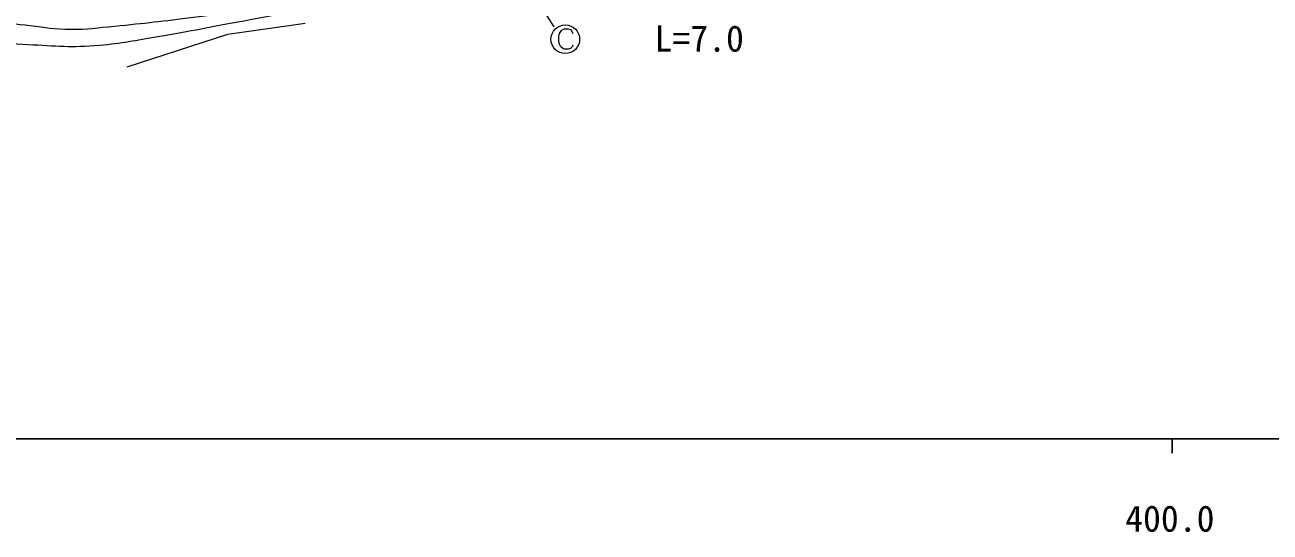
# Model space of a CAD drawing. Units: millimetres, scale not verified. Extents: x 40000 to 680000, y 20000 to 380000.
# Drawn here: x 387962 to 474841, y 198499 to 233914 of the extents above; entities that cross this region are included whole.
import ezdxf
from ezdxf.enums import TextEntityAlignment as Align

# ---------------------------------------------------------------- set-up
doc = ezdxf.new("R2010")
doc.units = ezdxf.units.MM
doc.header["$LTSCALE"] = 1000
for name, color, linetype, lineweight in [('M-STR-HTXT', 7, 'Continuous', 13), ('M-TTL-BAND', 7, 'Continuous', 25), ('M-WORK', 1, 'Continuous', 13)]:
    doc.layers.add(name, color=color, linetype=linetype, lineweight=lineweight)
doc.styles.add('ＭＳ ゴシック', font='')
doc.styles.get('ＭＳ ゴシック').set_extended_font_data('MS Gothic')

msp = doc.modelspace()

# ---------------------------------------------------------------- linework, layer by layer
at = {"layer": 'M-TTL-BAND'}
for p, q in [((40000, 205000), (579000, 205000)), ((468000, 205000), (468000, 204000))]:
    msp.add_line(p, q, dxfattribs=at)
at = {"layer": 'M-WORK'}
for p, q in [((411380, 255090), (424868, 233776)), ((402112, 233277), (407509, 234032)), ((395092, 230975), (402112, 233277)), ((425206, 233100), (425258, 233318)), ((425206, 232769), (425206, 233100)), ((425258, 233318), (425312, 233385)), ((425312, 233385), (425426, 233540)), ((425426, 233540), (425581, 233646)), ((425581, 233646), (425860, 233648)), ((425860, 233648), (426022, 233597)), ((426022, 233597), (426133, 233487)), ((426133, 233487), (426191, 233318)), ((425253, 232558), (425206, 232769)), ((425366, 232389), (425253, 232558)), ((425471, 232281), (425366, 232389)), ((425588, 232225), (425471, 232281)), ((425863, 232225), (425588, 232225)), ((426025, 232276), (425863, 232225)), ((426135, 232391), (426025, 232276)), ((426184, 232492), (426135, 232391))]:
    msp.add_line(p, q, dxfattribs=at)
msp.add_circle((425668, 232909), 1000, dxfattribs=at)
msp.add_circle((425668, 232909), 1000, dxfattribs=at)
for points, knots in [([(366149, 235183), (368423, 235374), (369051, 235419), (370914, 235485), (373055, 235561), (374260, 235623), (376398, 235485), (379169, 235307), (380689, 234884), (383441, 234512), (385345, 234254), (386410, 234087), (388319, 233869), (389425, 233743), (390043, 233615), (391155, 233604), (392355, 233592), (393024, 233716), (394218, 233831), (396371, 234038), (397576, 234176), (399721, 234452), (400874, 234600), (401518, 234700), (402670, 234855), (404836, 235147), (406063, 235219), (408217, 235586), (410116, 235910), (411223, 235963), (413048, 236582), (414255, 236991), (414835, 237458), (415997, 237981), (417466, 238642), (418310, 238965), (419817, 239532), (420503, 239790), (420884, 239953), (421594, 240137), (422363, 240336), (422661, 240367), (423598, 240477)], [0, 0, 0, 0, 1, 1, 1, 2, 2, 2, 3, 3, 3, 4, 4, 4, 5, 5, 5, 6, 6, 6, 7, 7, 7, 8, 8, 8, 9, 9, 9, 10, 10, 10, 11, 11, 11, 12, 12, 12, 13, 13, 13, 14, 14, 14, 14]), ([(370933, 233727), (371738, 234078), (372000, 234204), (372723, 234382), (373314, 234528), (373652, 234636), (374261, 234634), (375264, 234632), (375817, 234465), (376807, 234307), (379126, 233936), (380386, 233510), (382707, 233153), (383698, 233001), (384256, 232936), (385253, 232826), (386393, 232699), (387031, 232608), (388177, 232548), (390120, 232448), (391219, 232326), (393156, 232498), (394763, 232641), (395650, 232838), (397241, 233103), (399596, 233495), (400903, 233782), (403253, 234203), (405541, 234612), (406807, 234951), (409115, 235217), (412275, 235582), (413467, 235493), (417258, 235394)], [0, 0, 0, 0, 1, 1, 1, 2, 2, 2, 3, 3, 3, 4, 4, 4, 5, 5, 5, 6, 6, 6, 7, 7, 7, 8, 8, 8, 9, 9, 9, 10, 10, 10, 11, 11, 11, 11])]:
    msp.add_open_spline(points, degree=3, knots=knots, dxfattribs=at)

# ---------------------------------------------------------------- texts
at = {"layer": 'M-STR-HTXT', "style": 'ＭＳ ゴシック'}
msp.add_text('L=7.0', height=1833, dxfattribs=at).set_placement((431893, 233879), align=Align.TOP_LEFT)
at = {"layer": 'M-TTL-BAND', "style": 'ＭＳ ゴシック'}
msp.add_text('400.0', height=1833, dxfattribs=at).set_placement((467844, 199445), align=Align.MIDDLE_CENTER)

doc.saveas('drawing.dxf')
